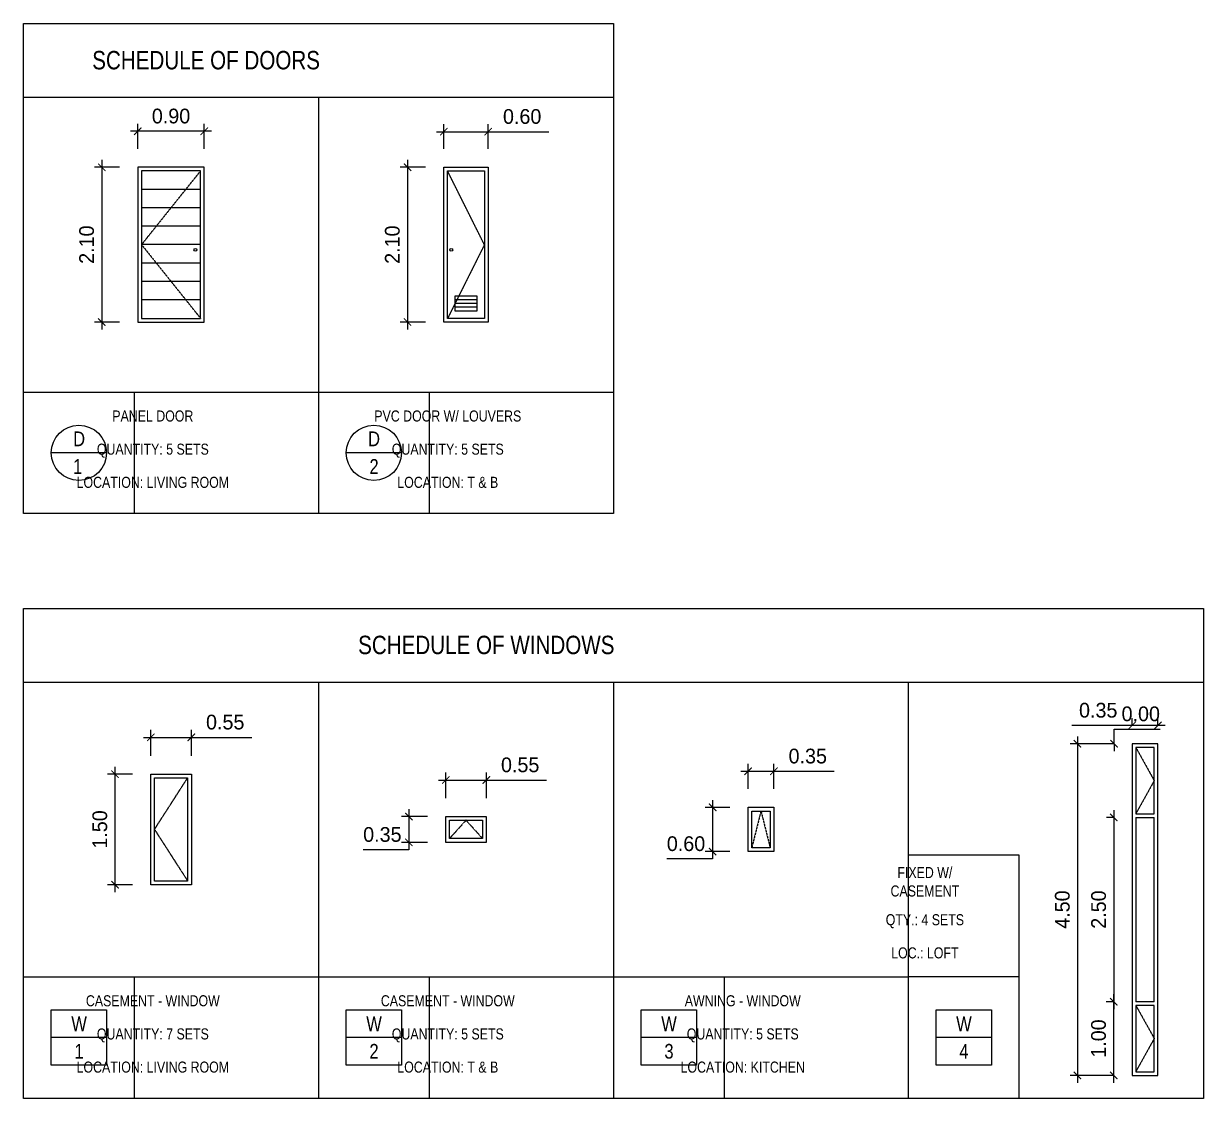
# Model space of a CAD drawing. Header units: millimetres. Extents: x 1634676 to 2610633, y -385676 to -37463.
# Drawn here: x 2415866 to 2431866, y -234004 to -219418 of the extents above; entities that cross this region are included whole.
import ezdxf

# ---------------------------------------------------------------- set-up
doc = ezdxf.new("R2010")
doc.units = ezdxf.units.MM
doc.header["$MEASUREMENT"] = 0
doc.linetypes.add('DASHED', pattern=[0.75, 0.5, -0.25])
doc.layers.get('0').update_dxf_attribs({"lineweight": 15})
doc.layers.get('Defpoints').update_dxf_attribs({"color": 250})
for name, color, linetype in [('A - Doors', 2, 'Continuous'), ('A - Window Label', 8, 'Continuous'), ('A-LABELS', 1, 'Continuous'), ('A-Windows', 2, 'Continuous')]:
    doc.layers.add(name, color=color, linetype=linetype)
doc.styles.add('AR4-Arial-Chan', font='arial.ttf', dxfattribs={"width": 0.8, "height": 150})
doc.styles.get("Standard").update_dxf_attribs({"font": 'GOTHIC.TTF'})
doc.dimstyles.new('sam 2', dxfattribs={"dimtxt": 200, "dimasz": 100, "dimexe": 100, "dimexo": 250, "dimgap": 100, "dimtad": 2, "dimtoh": 1, "dimlfac": 0.001, "dimzin": 0, "dimdsep": 46, "dimtxsty": 'Standard', "dimblk": 'ARCHTICK', "dimcen": 0.09, "dimdle": 100, "dimclrd": 1, "dimclre": 1, "dimclrt": 2, "dimadec": 0, "dimazin": 0, "dimtfac": 1, "dimtofl": 0, "dimtmove": 0, "dimatfit": 3, "dimfxl": 1, "dimtolj": 1, "dimtzin": 0, "dimarcsym": 0})

# ---------------------------------------------------------------- blocks, each defined once
blk = doc.blocks.new('_ArchTick')
at = {"color": 0, "linetype": 'ByBlock', "const_width": 0.15}
blk.add_lwpolyline([(-0.5, -0.5), (0.5, 0.5)], dxfattribs=at)
blk = doc.blocks.new('*D2015')
at = {"layer": 'A-Windows', "color": 1, "lineweight": -2, "transparency": 16777216}
for p, q in [((2417492, -229104), (2418142, -229104)), ((2417592, -229354), (2417592, -229004)), ((2418142, -229354), (2418142, -229004)), ((2418142, -229104), (2418960, -229104))]:
    blk.add_line(p, q, dxfattribs=at)
at = {"layer": 'Defpoints', "color": 0, "transparency": 16777216}
for p in [(2418142, -229104), (2417592, -229604), (2418142, -229604)]:
    blk.add_point(p, dxfattribs=at)
at = {"layer": 'A-Windows', "color": 1, "lineweight": -2, "transparency": 16777216, "xscale": 100, "yscale": 100, "zscale": 100, "rotation": 180}
blk.add_blockref('_ArchTick', (2417592, -229104), dxfattribs=at)
at = {"layer": 'A-Windows', "color": 1, "lineweight": -2, "transparency": 16777216, "xscale": 100, "yscale": 100, "zscale": 100}
blk.add_blockref('_ArchTick', (2418142, -229104), dxfattribs=at)
at = {"layer": 'A-Windows', "color": 2, "transparency": 16777216, "insert": (2418601, -228898), "char_height": 200, "attachment_point": 5}
blk.add_mtext('\\A1;0.55', dxfattribs=at)
blk = doc.blocks.new('*D2016')
at = {"layer": 'A-Windows', "color": 1, "lineweight": -2, "transparency": 16777216}
for p, q in [((2417106, -229504), (2417106, -231204)), ((2417342, -229604), (2417006, -229604)), ((2417342, -231104), (2417006, -231104))]:
    blk.add_line(p, q, dxfattribs=at)
at = {"layer": 'Defpoints', "color": 0, "transparency": 16777216}
for p in [(2417592, -229604), (2417106, -231104), (2417592, -231104)]:
    blk.add_point(p, dxfattribs=at)
at = {"layer": 'A-Windows', "color": 1, "lineweight": -2, "transparency": 16777216, "xscale": 100, "yscale": 100, "zscale": 100}
for p, rotation in [((2417106, -229604), 90), ((2417106, -231104), 270)]:
    blk.add_blockref('_ArchTick', p, dxfattribs=dict(at, rotation=rotation))
at = {"layer": 'A-Windows', "color": 2, "transparency": 16777216, "insert": (2416901, -230354), "char_height": 200, "attachment_point": 5, "rotation": 90}
blk.add_mtext('\\A1;1.50', dxfattribs=at)
blk = doc.blocks.new('*D2017')
at = {"color": 1, "lineweight": -2, "transparency": 16777216}
for p, q in [((2421592, -229928), (2421592, -229583)), ((2422142, -229928), (2422142, -229583)), ((2421492, -229683), (2422142, -229683)), ((2422142, -229683), (2422960, -229683))]:
    blk.add_line(p, q, dxfattribs=at)
at = {"layer": 'Defpoints', "color": 0, "transparency": 16777216}
for p in [(2422142, -229683), (2421592, -230178), (2422142, -230178)]:
    blk.add_point(p, dxfattribs=at)
at = {"color": 1, "lineweight": -2, "transparency": 16777216, "xscale": 100, "yscale": 100, "zscale": 100, "rotation": 180}
blk.add_blockref('_ArchTick', (2421592, -229683), dxfattribs=at)
at = {"color": 1, "lineweight": -2, "transparency": 16777216, "xscale": 100, "yscale": 100, "zscale": 100}
blk.add_blockref('_ArchTick', (2422142, -229683), dxfattribs=at)
at = {"color": 2, "transparency": 16777216, "insert": (2422601, -229478), "char_height": 200, "attachment_point": 5}
blk.add_mtext('\\A1;0.55', dxfattribs=at)
blk = doc.blocks.new('*D2018')
at = {"color": 1, "lineweight": -2, "transparency": 16777216}
for p, q in [((2421092, -230079), (2421092, -230529)), ((2421342, -230179), (2420992, -230179)), ((2421342, -230529), (2420992, -230529)), ((2421092, -230529), (2421092, -230629)), ((2421092, -230629), (2420473, -230629))]:
    blk.add_line(p, q, dxfattribs=at)
at = {"layer": 'Defpoints', "color": 0, "transparency": 16777216}
for p in [(2421592, -230179), (2421092, -230529), (2421592, -230529)]:
    blk.add_point(p, dxfattribs=at)
at = {"color": 1, "lineweight": -2, "transparency": 16777216, "xscale": 100, "yscale": 100, "zscale": 100}
for p, rotation in [((2421092, -230179), 90), ((2421092, -230529), 270)]:
    blk.add_blockref('_ArchTick', p, dxfattribs=dict(at, rotation=rotation))
at = {"color": 2, "transparency": 16777216, "insert": (2420732, -230423), "char_height": 200, "attachment_point": 5}
blk.add_mtext('\\A1;0.35', dxfattribs=at)
blk = doc.blocks.new('*D2019')
at = {"color": 1, "lineweight": -2, "transparency": 16777216}
for p, q in [((2425442, -230054), (2425111, -230054)), ((2425211, -229954), (2425211, -230654)), ((2425442, -230654), (2425111, -230654)), ((2425211, -230654), (2425211, -230754)), ((2425211, -230754), (2424589, -230754))]:
    blk.add_line(p, q, dxfattribs=at)
at = {"layer": 'Defpoints', "color": 0, "transparency": 16777216}
for p in [(2425692, -230054), (2425211, -230654), (2425692, -230654)]:
    blk.add_point(p, dxfattribs=at)
at = {"color": 1, "lineweight": -2, "transparency": 16777216, "xscale": 100, "yscale": 100, "zscale": 100}
for p, rotation in [((2425211, -230054), 90), ((2425211, -230654), 270)]:
    blk.add_blockref('_ArchTick', p, dxfattribs=dict(at, rotation=rotation))
at = {"color": 2, "transparency": 16777216, "insert": (2424850, -230548), "char_height": 200, "attachment_point": 5}
blk.add_mtext('\\A1;0.60', dxfattribs=at)
blk = doc.blocks.new('*D2020')
at = {"layer": 'A - Doors', "color": 1, "lineweight": -2, "transparency": 16777216}
for p, q in [((2421566, -221118), (2421566, -220785)), ((2422166, -221118), (2422166, -220785)), ((2421466, -220885), (2422166, -220885)), ((2422166, -220885), (2422989, -220885))]:
    blk.add_line(p, q, dxfattribs=at)
at = {"layer": 'Defpoints', "color": 0, "transparency": 16777216}
for p in [(2422166, -220885), (2421566, -221368), (2422166, -221368)]:
    blk.add_point(p, dxfattribs=at)
at = {"layer": 'A - Doors', "color": 1, "lineweight": -2, "transparency": 16777216, "xscale": 100, "yscale": 100, "zscale": 100, "rotation": 180}
blk.add_blockref('_ArchTick', (2421566, -220885), dxfattribs=at)
at = {"layer": 'A - Doors', "color": 1, "lineweight": -2, "transparency": 16777216, "xscale": 100, "yscale": 100, "zscale": 100}
blk.add_blockref('_ArchTick', (2422166, -220885), dxfattribs=at)
at = {"layer": 'A - Doors', "color": 2, "transparency": 16777216, "insert": (2422628, -220680), "char_height": 200, "attachment_point": 5}
blk.add_mtext('\\A1;0.60', dxfattribs=at)
blk = doc.blocks.new('*D2021')
at = {"layer": 'A - Doors', "color": 1, "lineweight": -2, "transparency": 16777216}
for p, q in [((2421073, -221268), (2421073, -223568)), ((2421317, -221368), (2420973, -221368)), ((2421317, -223468), (2420973, -223468))]:
    blk.add_line(p, q, dxfattribs=at)
at = {"layer": 'Defpoints', "color": 0, "transparency": 16777216}
for p in [(2421567, -221368), (2421073, -223468), (2421567, -223468)]:
    blk.add_point(p, dxfattribs=at)
at = {"layer": 'A - Doors', "color": 1, "lineweight": -2, "transparency": 16777216, "xscale": 100, "yscale": 100, "zscale": 100}
for p, rotation in [((2421073, -221368), 90), ((2421073, -223468), 270)]:
    blk.add_blockref('_ArchTick', p, dxfattribs=dict(at, rotation=rotation))
at = {"layer": 'A - Doors', "color": 2, "transparency": 16777216, "insert": (2420868, -222418), "char_height": 200, "attachment_point": 5, "rotation": 90}
blk.add_mtext('\\A1;2.10', dxfattribs=at)
blk = doc.blocks.new('*D2022')
at = {"layer": 'A - Doors', "color": 1, "lineweight": -2, "transparency": 16777216}
for p, q in [((2417416, -221118), (2417416, -220779)), ((2418316, -221118), (2418316, -220779)), ((2418416, -220879), (2417316, -220879))]:
    blk.add_line(p, q, dxfattribs=at)
at = {"layer": 'Defpoints', "color": 0, "transparency": 16777216}
for p in [(2417416, -220879), (2417416, -221368), (2418316, -221368)]:
    blk.add_point(p, dxfattribs=at)
at = {"layer": 'A - Doors', "color": 1, "lineweight": -2, "transparency": 16777216, "xscale": 100, "yscale": 100, "zscale": 100, "rotation": 180}
blk.add_blockref('_ArchTick', (2417416, -220879), dxfattribs=at)
at = {"layer": 'A - Doors', "color": 1, "lineweight": -2, "transparency": 16777216, "xscale": 100, "yscale": 100, "zscale": 100}
blk.add_blockref('_ArchTick', (2418316, -220879), dxfattribs=at)
at = {"layer": 'A - Doors', "color": 2, "transparency": 16777216, "insert": (2417866, -220674), "char_height": 200, "attachment_point": 5}
blk.add_mtext('\\A1;0.90', dxfattribs=at)
blk = doc.blocks.new('*D2008')
at = {"layer": 'A - Doors', "color": 1, "lineweight": -2, "transparency": 16777216}
for p, q in [((2416927, -221268), (2416927, -223568)), ((2417167, -221368), (2416827, -221368)), ((2417167, -223468), (2416827, -223468))]:
    blk.add_line(p, q, dxfattribs=at)
at = {"layer": 'Defpoints', "color": 0, "transparency": 16777216}
for p in [(2417417, -221368), (2416927, -223468), (2417417, -223468)]:
    blk.add_point(p, dxfattribs=at)
at = {"layer": 'A - Doors', "color": 1, "lineweight": -2, "transparency": 16777216, "xscale": 100, "yscale": 100, "zscale": 100}
for p, rotation in [((2416927, -221368), 90), ((2416927, -223468), 270)]:
    blk.add_blockref('_ArchTick', p, dxfattribs=dict(at, rotation=rotation))
at = {"layer": 'A - Doors', "color": 2, "transparency": 16777216, "insert": (2416722, -222418), "char_height": 200, "attachment_point": 5, "rotation": 90}
blk.add_mtext('\\A1;2.10', dxfattribs=at)
blk = doc.blocks.new('*D2009')
at = {"color": 1, "lineweight": -2, "transparency": 16777216}
for p, q in [((2430899, -228942), (2430080, -228942)), ((2430899, -228941), (2430899, -228842)), ((2431349, -228942), (2430899, -228942)), ((2431249, -228941), (2431249, -228842))]:
    blk.add_line(p, q, dxfattribs=at)
at = {"layer": 'Defpoints', "color": 0, "transparency": 16777216}
for p in [(2430899, -228942), (2430899, -229191), (2431249, -229191)]:
    blk.add_point(p, dxfattribs=at)
at = {"color": 1, "lineweight": -2, "transparency": 16777216, "xscale": 100, "yscale": 100, "zscale": 100, "rotation": 180}
blk.add_blockref('_ArchTick', (2430899, -228942), dxfattribs=at)
at = {"color": 1, "lineweight": -2, "transparency": 16777216, "xscale": 100, "yscale": 100, "zscale": 100}
blk.add_blockref('_ArchTick', (2431249, -228942), dxfattribs=at)
at = {"color": 2, "transparency": 16777216, "insert": (2430440, -228737), "char_height": 200, "attachment_point": 5}
blk.add_mtext('\\A1;0.35', dxfattribs=at)
blk = doc.blocks.new('*D2010')
at = {"color": 1, "lineweight": -2, "transparency": 16777216}
for p, q in [((2425592, -229564), (2426042, -229564)), ((2425692, -229804), (2425692, -229464)), ((2426042, -229804), (2426042, -229464)), ((2426042, -229564), (2426860, -229564))]:
    blk.add_line(p, q, dxfattribs=at)
at = {"layer": 'Defpoints', "color": 0, "transparency": 16777216}
for p in [(2426042, -229564), (2425692, -230054), (2426042, -230054)]:
    blk.add_point(p, dxfattribs=at)
at = {"color": 1, "lineweight": -2, "transparency": 16777216, "xscale": 100, "yscale": 100, "zscale": 100, "rotation": 180}
blk.add_blockref('_ArchTick', (2425692, -229564), dxfattribs=at)
at = {"color": 1, "lineweight": -2, "transparency": 16777216, "xscale": 100, "yscale": 100, "zscale": 100}
blk.add_blockref('_ArchTick', (2426042, -229564), dxfattribs=at)
at = {"color": 2, "transparency": 16777216, "insert": (2426501, -229359), "char_height": 200, "attachment_point": 5}
blk.add_mtext('\\A1;0.35', dxfattribs=at)
blk = doc.blocks.new('*D2011')
at = {"color": 1, "lineweight": -2, "transparency": 16777216}
for p, q in [((2430159, -229091), (2430159, -233791)), ((2430649, -229191), (2430059, -229191)), ((2430649, -233691), (2430059, -233691))]:
    blk.add_line(p, q, dxfattribs=at)
at = {"layer": 'Defpoints', "color": 0, "transparency": 16777216}
for p in [(2430899, -229191), (2430159, -233691), (2430899, -233691)]:
    blk.add_point(p, dxfattribs=at)
at = {"color": 1, "lineweight": -2, "transparency": 16777216, "xscale": 100, "yscale": 100, "zscale": 100}
for p, rotation in [((2430159, -229191), 90), ((2430159, -233691), 270)]:
    blk.add_blockref('_ArchTick', p, dxfattribs=dict(at, rotation=rotation))
at = {"color": 2, "transparency": 16777216, "insert": (2429954, -231441), "char_height": 200, "attachment_point": 5, "rotation": 90}
blk.add_mtext('\\A1;4.50', dxfattribs=at)
blk = doc.blocks.new('*D2012')
at = {"color": 1, "lineweight": -2, "transparency": 16777216}
for p, q in [((2430656, -229191), (2430656, -228991)), ((2430656, -228991), (2431278, -228991)), ((2430649, -229191), (2430556, -229191)), ((2430649, -229191), (2430556, -229191)), ((2430656, -229191), (2430656, -229291))]:
    blk.add_line(p, q, dxfattribs=at)
at = {"layer": 'Defpoints', "color": 0, "transparency": 16777216}
for p in [(2430656, -229191), (2430899, -229191), (2430899, -229191)]:
    blk.add_point(p, dxfattribs=at)
at = {"color": 1, "lineweight": -2, "transparency": 16777216, "xscale": 100, "yscale": 100, "zscale": 100}
for rotation in [90, 270]:
    blk.add_blockref('_ArchTick', (2430656, -229191), dxfattribs=dict(at, rotation=rotation))
at = {"color": 2, "transparency": 16777216, "insert": (2431017, -228786), "char_height": 200, "attachment_point": 5}
blk.add_mtext('\\A1;0.00', dxfattribs=at)
blk = doc.blocks.new('*D2013')
at = {"color": 1, "lineweight": -2, "transparency": 16777216}
for p, q in [((2430650, -233791), (2430650, -232591)), ((2430649, -232691), (2430550, -232691)), ((2430649, -233691), (2430550, -233691))]:
    blk.add_line(p, q, dxfattribs=at)
at = {"layer": 'Defpoints', "color": 0, "transparency": 16777216}
for p in [(2430650, -232691), (2430899, -232691), (2430899, -233691)]:
    blk.add_point(p, dxfattribs=at)
at = {"color": 1, "lineweight": -2, "transparency": 16777216, "xscale": 100, "yscale": 100, "zscale": 100}
for p, rotation in [((2430650, -232691), 90), ((2430650, -233691), 270)]:
    blk.add_blockref('_ArchTick', p, dxfattribs=dict(at, rotation=rotation))
at = {"color": 2, "transparency": 16777216, "insert": (2430445, -233191), "char_height": 200, "attachment_point": 5, "rotation": 90}
blk.add_mtext('\\A1;1.00', dxfattribs=at)
blk = doc.blocks.new('*D2014')
at = {"color": 1, "lineweight": -2, "transparency": 16777216}
for p, q in [((2430649, -230191), (2430551, -230191)), ((2430651, -230091), (2430651, -232791)), ((2430649, -232691), (2430551, -232691))]:
    blk.add_line(p, q, dxfattribs=at)
at = {"layer": 'Defpoints', "color": 0, "transparency": 16777216}
for p in [(2430899, -230191), (2430651, -232691), (2430899, -232691)]:
    blk.add_point(p, dxfattribs=at)
at = {"color": 1, "lineweight": -2, "transparency": 16777216, "xscale": 100, "yscale": 100, "zscale": 100}
for p, rotation in [((2430651, -230191), 90), ((2430651, -232691), 270)]:
    blk.add_blockref('_ArchTick', p, dxfattribs=dict(at, rotation=rotation))
at = {"color": 2, "transparency": 16777216, "insert": (2430446, -231441), "char_height": 200, "attachment_point": 5, "rotation": 90}
blk.add_mtext('\\A1;2.50', dxfattribs=at)

msp = doc.modelspace()

# ---------------------------------------------------------------- linework, layer by layer
at = {"color": 0}
for p, q in [((2415866.5, -220418.087), (2423866.5, -220418.087)), ((2419866.5, -220418.087), (2419866.5, -226068.087)), ((2415866.5, -224418.087), (2423866.5, -224418.087)), ((2415866.5, -228353.5), (2427866.5, -228353.5)), ((2419866.5, -228353.5), (2419866.5, -234003.5)), ((2423866.5, -228353.5), (2423866.5, -234003.5)), ((2415866.5, -232353.5), (2427866.5, -232353.5))]:
    msp.add_line(p, q, dxfattribs=at)
for p, q in [((2417366.5, -224418.087), (2417366.5, -226068.087)), ((2421366.5, -224418.087), (2421366.5, -226068.087)), ((2417366.5, -232353.5), (2417366.5, -234003.5)), ((2421366.5, -232353.5), (2421366.5, -234003.5)), ((2425366.5, -232353.5), (2425366.5, -234003.5))]:
    msp.add_line(p, q)
for points in [[(2415866.5, -219418.087), (2423866.5, -219418.087), (2423866.5, -226068.087), (2415866.5, -226068.087)], [(2415866.5, -227353.5), (2431866.5, -227353.5), (2431866.5, -234003.5), (2415866.5, -234003.5)]]:
    msp.add_lwpolyline(points, close=True, dxfattribs=at)
msp.add_lwpolyline([(2427866.5, -228353.5), (2431866.5, -228353.5), (2431866.5, -234003.5), (2427866.5, -234003.5)], close=True)
for points in [[(2429366.5, -230703.5), (2427866.5, -230703.5)], [(2429366.5, -234003.5), (2429366.5, -230703.5)], [(2429366.5, -232353.5), (2427866.5, -232353.5)]]:
    msp.add_lwpolyline(points)
at = {"layer": 'A - Doors', "color": 1}
for p, q in [((2418266.5, -221668.087), (2417466.5, -221668.087)), ((2418266.5, -221918.087), (2417466.5, -221918.087)), ((2418266.5, -222168.087), (2417466.5, -222168.087)), ((2418266.5, -222418.087), (2417466.5, -222418.087)), ((2418266.5, -222668.087), (2417466.5, -222668.087)), ((2418266.5, -222918.087), (2417466.5, -222918.087)), ((2418266.5, -223168.087), (2417466.5, -223168.087)), ((2422016.5, -223168.087), (2421716.5, -223168.087)), ((2422016.5, -223218.087), (2421716.5, -223218.087)), ((2422016.5, -223268.087), (2421716.5, -223268.087))]:
    msp.add_line(p, q, dxfattribs=at)
msp.add_lwpolyline([(2421716.5, -223318.087), (2422016.5, -223318.087), (2422016.5, -223118.087), (2421716.5, -223118.087)], close=True, dxfattribs=at)
at = {"layer": 'A - Doors', "color": 242, "true_color": 0xcd2027}
msp.add_circle((2418196.5, -222488.087), 20, dxfattribs=at)
at = {"layer": 'A - Doors', "color": 1}
msp.add_circle((2421666.5, -222488.087), 20, dxfattribs=at)
at = {"layer": 'A - Window Label'}
for p, q in [((2416991.5, -225243.087), (2416241.5, -225243.087)), ((2420991.5, -225243.087), (2420241.5, -225243.087)), ((2416241.5, -232803.5), (2416991.5, -232803.5)), ((2416241.5, -233553.5), (2416241.5, -232803.5)), ((2416991.5, -232803.5), (2416991.5, -233553.5)), ((2420241.5, -232803.5), (2420991.5, -232803.5)), ((2420241.5, -233553.5), (2420241.5, -232803.5)), ((2420991.5, -232803.5), (2420991.5, -233553.5)), ((2424241.5, -232803.5), (2424991.5, -232803.5)), ((2424241.5, -233553.5), (2424241.5, -232803.5)), ((2424991.5, -232803.5), (2424991.5, -233553.5)), ((2428241.5, -232803.5), (2428991.5, -232803.5)), ((2428241.5, -233553.5), (2428241.5, -232803.5)), ((2428991.5, -232803.5), (2428991.5, -233553.5)), ((2416991.5, -233178.5), (2416241.5, -233178.5)), ((2420991.5, -233178.5), (2420241.5, -233178.5)), ((2424991.5, -233178.5), (2424241.5, -233178.5)), ((2428991.5, -233178.5), (2428241.5, -233178.5)), ((2416991.5, -233553.5), (2416241.5, -233553.5)), ((2420991.5, -233553.5), (2420241.5, -233553.5)), ((2424991.5, -233553.5), (2424241.5, -233553.5)), ((2428991.5, -233553.5), (2428241.5, -233553.5))]:
    msp.add_line(p, q, dxfattribs=at)
for centre in [(2416616.5, -225243.087), (2420616.5, -225243.087)]:
    msp.add_circle(centre, 375, dxfattribs=at)
at = {"layer": 'A-Windows', "color": 2, "linetype": 'DASHED', "ltscale": 2}
for p, q in [((2417466.5, -222418.087), (2418266.5, -221418.087)), ((2422116.5, -222418.087), (2421616.5, -221418.087)), ((2417466.5, -222418.087), (2418266.5, -223418.087)), ((2422116.5, -222418.087), (2421616.5, -223418.087)), ((2430949.252, -229240.718), (2431199.252, -229690.718)), ((2417641.5, -230353.5), (2418091.5, -229653.5)), ((2431199.252, -229690.718), (2430949.252, -230140.718)), ((2421866.5, -230228.5), (2421641.5, -230478.5)), ((2421866.5, -230228.5), (2422091.5, -230478.5)), ((2425866.5, -230103.5), (2425741.5, -230603.5)), ((2425866.5, -230103.5), (2425991.5, -230603.5)), ((2417641.5, -230353.5), (2418091.5, -231053.5)), ((2430949.252, -232740.718), (2431199.252, -233190.718)), ((2431199.252, -233190.718), (2430949.252, -233640.718))]:
    msp.add_line(p, q, dxfattribs=at)
at = {"layer": 'A-Windows', "color": 2}
for p, q in [((2430949.252, -230140.718), (2431199.252, -230140.718)), ((2430949.252, -230190.718), (2431199.252, -230190.718)), ((2431199.252, -232690.718), (2430949.252, -232690.718)), ((2431199.252, -232740.718), (2430949.252, -232740.718))]:
    msp.add_line(p, q, dxfattribs=at)
for points in [[(2418316.5, -221368.087), (2417416.5, -221368.087), (2417416.5, -223468.087), (2418316.5, -223468.087)], [(2418266.5, -221418.087), (2417466.5, -221418.087), (2417466.5, -223418.087), (2418266.5, -223418.087)], [(2421566.5, -221368.087), (2422166.5, -221368.087), (2422166.5, -223468.087), (2421566.5, -223468.087)], [(2421616.5, -221418.087), (2422116.5, -221418.087), (2422116.5, -223418.087), (2421616.5, -223418.087)], [(2430899.252, -233690.718), (2431249.252, -233690.718), (2431249.252, -229190.718), (2430899.252, -229190.718)], [(2417591.5, -229603.5), (2418141.5, -229603.5), (2418141.5, -231103.5), (2417591.5, -231103.5)], [(2417641.5, -229653.5), (2418091.5, -229653.5), (2418091.5, -231053.5), (2417641.5, -231053.5)], [(2425691.5, -230053.5), (2426041.5, -230053.5), (2426041.5, -230653.5), (2425691.5, -230653.5)], [(2421591.5, -230178.5), (2422141.5, -230178.5), (2422141.5, -230528.5), (2421591.5, -230528.5)], [(2421641.5, -230228.5), (2422091.5, -230228.5), (2422091.5, -230478.5), (2421641.5, -230478.5)], [(2425741.5, -230103.5), (2425991.5, -230103.5), (2425991.5, -230603.5), (2425741.5, -230603.5)]]:
    msp.add_lwpolyline(points, close=True, dxfattribs=at)
for points in [[(2431199.252, -230140.718), (2431199.252, -229240.718), (2430949.252, -229240.718), (2430949.252, -230140.718)], [(2430949.252, -230190.718), (2430949.252, -232690.718)], [(2431199.252, -232690.718), (2431199.252, -230190.718)], [(2430949.252, -232740.718), (2430949.252, -233640.718), (2431199.252, -233640.718), (2431199.252, -232740.718)]]:
    msp.add_lwpolyline(points, dxfattribs=at)

# ---------------------------------------------------------------- texts
at = {"layer": 'A - Window Label', "color": 1, "char_height": 200, "width": 5.820766091346741e-11, "attachment_point": 2, "style": 'AR4-Arial-Chan'}
for s, insert in [('D', (2416619.283, -224953.087)), ('D', (2420619.283, -224953.087)), ('1', (2416599.283, -225328.087)), ('2', (2420619.283, -225328.087)), ('W', (2416619.283, -232891)), ('W', (2420619.283, -232891)), ('W', (2424619.283, -232891)), ('W', (2428619.283, -232891)), ('1', (2416619.283, -233263.5)), ('2', (2420619.283, -233263.5)), ('3', (2424619.283, -233263.5)), ('4', (2428619.283, -233263.5))]:
    msp.add_mtext(s, dxfattribs=dict(at, insert=insert))
at = {"layer": 'A-LABELS', "width": 5.820766091346741e-11, "attachment_point": 2, "style": 'AR4-Arial-Chan'}
for s, insert, char_height in [('SCHEDULE OF DOORS', (2418341.534, -219789.39), 250), ('PANEL DOOR', (2417619.283, -224668.087), 150), ('PVC DOOR W/ LOUVERS', (2421619.283, -224668.087), 150), ('QUANTITY: 5 SETS', (2417619.283, -225118.087), 150), ('QUANTITY: 5 SETS', (2421619.283, -225118.087), 150), ('LOCATION: LIVING ROOM', (2417619.283, -225568.087), 150), ('LOCATION: T & B', (2421619.283, -225568.087), 150), ('SCHEDULE OF WINDOWS', (2422141.534, -227724.803), 250), ('FIXED W/ \\PCASEMENT', (2428089.283, -230863.5), 150), ('QTY.: 4 SETS', (2428089.283, -231503.5), 150), ('LOC.: LOFT', (2428089.283, -231953.5), 150), ('CASEMENT - WINDOW', (2417619.283, -232603.5), 150), ('CASEMENT - WINDOW', (2421619.283, -232603.5), 150), ('AWNING - WINDOW', (2425619.283, -232603.5), 150), ('QUANTITY: 7 SETS', (2417619.283, -233053.5), 150), ('QUANTITY: 5 SETS', (2421619.283, -233053.5), 150), ('QUANTITY: 5 SETS', (2425619.283, -233053.5), 150), ('LOCATION: LIVING ROOM', (2417619.283, -233503.5), 150), ('LOCATION: T & B', (2421619.283, -233503.5), 150), ('LOCATION: KITCHEN', (2425619.283, -233503.5), 150)]:
    msp.add_mtext(s, dxfattribs=dict(at, insert=insert, char_height=char_height))

# ---------------------------------------------------------------- dimensions: what is measured, and where the dimension line sits
for base, p1, p2, picture, middle in [((2430899.252, -228942.091), (2431249.252, -229190.718), (2430899.252, -229190.718), '*D2009', (2430439.769, -228737.061)), ((2426041.5, -229564.186), (2425691.5, -230053.5), (2426041.5, -230053.5), '*D2010', (2426500.983, -229359.156)), ((2422141.5, -229683.315), (2421591.5, -230178.5), (2422141.5, -230178.5), '*D2017', (2422600.983, -229478.284))]:
    dim = msp.add_linear_dim(base=base, p1=p1, p2=p2, dimstyle='sam 2')
    dim.commit()
    dim.dimension.update_dxf_attribs({"geometry": picture, "text_midpoint": middle})
for base, p1, p2, picture, middle in [((2430655.897810481, -229190.717694299), (2430899.252102563, -229190.717694299), (2430899.252102563, -229190.717694299), '*D2012', (2431017.012698312, -228785.687102865)), ((2430159.457, -233690.718), (2430899.252, -229190.718), (2430899.252, -233690.718), '*D2011', (2429954.426, -231440.718)), ((2421091.5, -230528.5), (2421591.5, -230178.5), (2421591.5, -230528.5), '*D2018', (2420732.017, -230423.469)), ((2425211.114, -230653.5), (2425691.5, -230053.5), (2425691.5, -230653.5), '*D2019', (2424849.999, -230548.469)), ((2430650.544, -232690.718), (2430899.252, -230190.718), (2430899.252, -232690.718), '*D2014', (2430445.513, -231440.718)), ((2430649.771, -232690.718), (2430899.252, -233690.718), (2430899.252, -232690.718), '*D2013', (2430444.74, -233190.718))]:
    dim = msp.add_linear_dim(base=base, p1=p1, p2=p2, angle=90, dimstyle='sam 2')
    dim.commit()
    dim.dimension.update_dxf_attribs({"geometry": picture, "text_midpoint": middle})
at = {"layer": 'A - Doors', "color": 242, "true_color": 0xcd2027}
for base, p1, p2, picture, middle in [((2417416.5, -220878.692), (2418316.5, -221368.087), (2417416.5, -221368.087), '*D2022', (2417866.5, -220673.661)), ((2422166.5, -220885.113), (2421566.5, -221368.087), (2422166.5, -221368.087), '*D2020', (2422627.615, -220680.082))]:
    dim = msp.add_linear_dim(base=base, p1=p1, p2=p2, dimstyle='sam 2', dxfattribs=at)
    dim.commit()
    dim.dimension.update_dxf_attribs({"geometry": picture, "text_midpoint": middle})
for base, p1, p2, picture, middle in [((2416926.745, -223468.087), (2417416.5, -221368.087), (2417416.5, -223468.087), '*D2008', (2416721.714, -222418.087)), ((2421072.78, -223468.087), (2421566.5, -221368.087), (2421566.5, -223468.087), '*D2021', (2420867.749, -222418.087))]:
    dim = msp.add_linear_dim(base=base, p1=p1, p2=p2, angle=90, dimstyle='sam 2', dxfattribs=at)
    dim.commit()
    dim.dimension.update_dxf_attribs({"geometry": picture, "text_midpoint": middle})
at = {"layer": 'A-Windows', "color": 2}
dim = msp.add_linear_dim(base=(2418141.5, -229103.5), p1=(2417591.5, -229603.5), p2=(2418141.5, -229603.5), dimstyle='sam 2', dxfattribs=at)
dim.commit()
dim.dimension.update_dxf_attribs({"geometry": '*D2015', "text_midpoint": (2418600.983, -228898.469)})
dim = msp.add_linear_dim(base=(2417106.177, -231103.5), p1=(2417591.5, -229603.5), p2=(2417591.5, -231103.5), angle=90, dimstyle='sam 2', dxfattribs=at)
dim.commit()
dim.dimension.update_dxf_attribs({"geometry": '*D2016', "text_midpoint": (2416901.147, -230353.5)})

doc.saveas('drawing.dxf')
